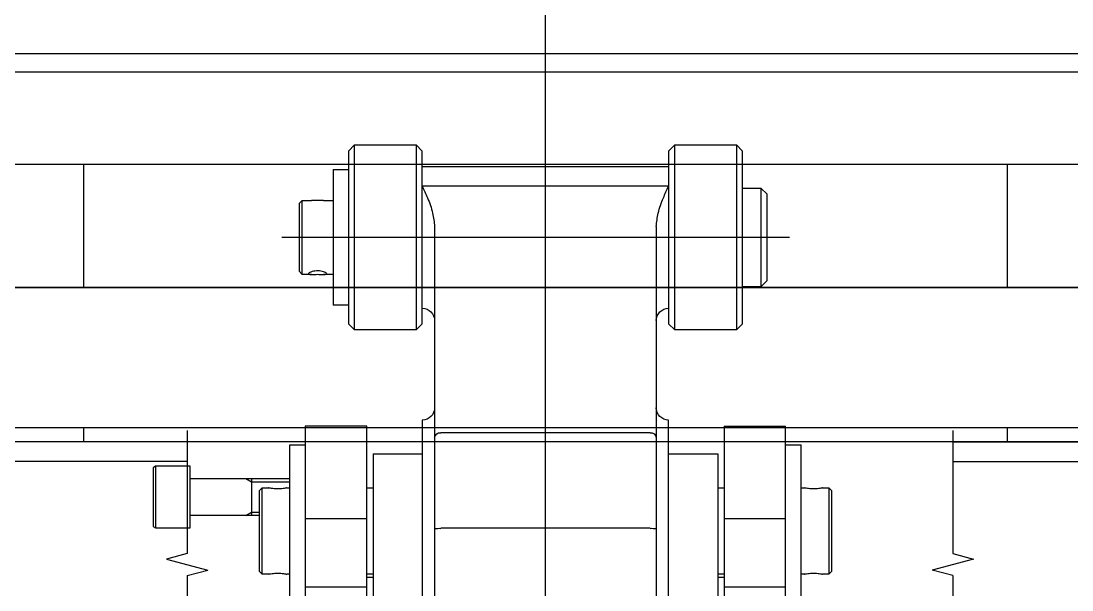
# Model space of a CAD drawing. Header units: millimetres. Extents: x 5349504 to 6791112, y -2212455 to -2153443.
# Drawn here: x 6289208.7 to 6289379.4, y -2197272.7 to -2197180.4 of the extents above; entities that cross this region are included whole.
import ezdxf

# ---------------------------------------------------------------- set-up
doc = ezdxf.new("R2010")
doc.units = ezdxf.units.MM
doc.header["$LTSCALE"] = 400
doc.linetypes.add('PHANTOM', pattern=[63.5, 31.75, -6.35, 6.35, -6.35, 6.35, -6.35])
doc.layers.get('0').update_dxf_attribs({"lineweight": 9})
doc.layers.add('EQUIP', color=8, linetype='Continuous')
doc.layers.add('GRND', color=8, linetype='Continuous')

# ---------------------------------------------------------------- blocks, each defined once
blk = doc.blocks.new('A$C5CEC6C53')
at = {"color": 6, "linetype": 'PHANTOM', "ltscale": 0.1}
for p, q in [((249.73, 50.47, 7660.68), (249.73, 30.53, 7660.68)), ((374.07, 50.47, 7660.68), (374.07, 30.53, 7660.68)), ((249.73, 30.53, 7660.68), (246.38, 29.63, 7660.68)), ((246.38, 29.63, 7660.68), (253.08, 27.84, 7660.68)), ((377.42, 29.63, 7660.68), (370.72, 27.84, 7660.68)), ((374.07, 30.53, 7660.68), (377.42, 29.63, 7660.68)), ((249.73, 26.94, 7660.68), (253.08, 27.84, 7660.68)), ((374.07, 26.94, 7660.68), (370.72, 27.84, 7660.68)), ((249.73, 26.94, 7660.68), (249.73, 7, 7660.68)), ((374.07, 26.94, 7660.68), (374.07, 7, 7660.68))]:
    blk.add_line(p, q, dxfattribs=at)
for p, q in [((249.73, 48.67), (11.9, 48.67)), ((374.07, 48.67), (526.95, 48.67))]:
    blk.add_line(p, q)
at = {"layer": 'EQUIP'}
for p, q in [((249.73, 45.47), (16.4, 45.47)), ((374.07, 45.47), (526.95, 45.47))]:
    blk.add_line(p, q, dxfattribs=at)
blk = doc.blocks.new('TOP COVER-SIDE')
for p, q in [((299.4, 2.3), (-299.4, 2.3)), ((-75, 2.3), (-75, 0)), ((75, 2.3), (75, 0)), ((-299.4, 0), (299.4, 0))]:
    blk.add_line(p, q)
blk = doc.blocks.new('CDQ2B50H-50R-CJSC1656-FRONT--SMC')
for p, q in [((-31, 191.14), (-32, 190.14)), ((-32, 162.14), (-32, 190.14)), ((-31, 191.14), (-31, 161.14)), ((-21, 191.14), (-31, 191.14)), ((-21, 161.14), (-21, 191.14)), ((-20, 190.14), (-21, 191.14)), ((-20, 190.14), (-20, 162.14)), ((21, 191.14), (20, 190.14)), ((20, 162.14), (20, 190.14)), ((21, 191.14), (21, 161.14)), ((31, 191.14), (21, 191.14)), ((31, 161.14), (31, 191.14)), ((32, 190.14), (31, 191.14)), ((32, 190.14), (32, 162.14)), ((20, 187.64), (-20, 187.64)), ((34.5, 187.14), (32, 187.14)), ((34.5, 187.14), (34.5, 165.14)), ((-20, 184.47), (20, 184.47)), ((-35, 184.14), (-36, 183.14)), ((-36, 169.14), (-36, 183.14)), ((-35, 184.14), (-35, 168.14)), ((-32, 184.14), (-35, 184.14)), ((36.03, 182.14), (34.5, 182.14)), ((39.5, 182.14), (37.97, 182.14)), ((39.5, 170.14), (39.5, 182.14)), ((40, 181.64), (39.5, 182.14)), ((40, 181.64), (40, 170.64)), ((-18, 177.89), (-18, 77.9)), ((18, 177.89), (18, 77.9)), ((-36, 169.14), (-35, 168.14)), ((34.5, 170.14), (36.03, 170.14)), ((37.98, 170.14), (39.5, 170.14)), ((39.5, 170.14), (40, 170.64)), ((-35, 168.14), (-32, 168.14)), ((32, 165.14), (34.5, 165.14)), ((-32, 162.14), (-31, 161.14)), ((-21, 161.14), (-20, 162.14)), ((20, 162.14), (21, 161.14)), ((31, 161.14), (32, 162.14)), ((-31, 161.14), (-21, 161.14)), ((21, 161.14), (31, 161.14)), ((-29, 145.5), (-39, 145.5)), ((-39, 52.5), (-39, 145.5)), ((-29, 145.5), (-29, 45.75)), ((-20, 110.5), (-20, 146.5)), ((20, 146.5), (20, 110.5)), ((29, 130.5), (29, 145.5)), ((29, 145.5), (39, 145.5)), ((39, 145.5), (39, 52.5)), ((-17, 144.43), (17, 144.43)), ((-41.5, 114.5), (-41.5, 142.5)), ((-39, 142.5), (-41.5, 142.5)), ((41.5, 142.5), (39, 142.5)), ((41.5, 114.5), (41.5, 142.5)), ((-28, 141), (-28, 116)), ((-20, 141), (-28, 141)), ((28, 141), (20, 141)), ((28, 141), (28, 116)), ((63.31, 139), (63.31, 129)), ((47.71, 137), (47.71, 131)), ((-46, 135.5), (-46.5, 135)), ((-46.5, 122), (-46.5, 135)), ((-46, 135.5), (-46, 121.5)), ((-44.98, 135.5), (-46, 135.5)), ((-41.5, 135.5), (-42.01, 135.5)), ((-28, 135.5), (-29, 135.5)), ((29, 135.5), (28, 135.5)), ((42.02, 135.5), (41.5, 135.5)), ((46, 135.5), (44.99, 135.5)), ((46, 121.5), (46, 135.5)), ((46.5, 135), (46, 135.5)), ((46.5, 135), (46.5, 122)), ((-39, 130.5), (-29, 130.5)), ((29, 45.75), (29, 130.5)), ((29, 130.5), (39, 130.5)), ((-17, 128.94), (17, 128.94)), ((-46.5, 122), (-46, 121.5)), ((-46, 121.5), (-44.99, 121.5)), ((-42.02, 121.5), (-41.5, 121.5)), ((-29, 121.5), (-28, 121.5)), ((28, 121.5), (29, 121.5)), ((41.5, 121.5), (42.01, 121.5)), ((44.98, 121.5), (46, 121.5)), ((46, 121.5), (46.5, 122)), ((-28, 121), (-29, 121)), ((29, 121), (28, 121)), ((-39, 119.38), (-29, 119.38)), ((29, 119.38), (39, 119.38))]:
    blk.add_line(p, q)
for points in [[(57.71, 139), (63.31, 139), (63.71, 138.77), (63.71, 129.23), (63.31, 129), (57.71, 129), (57.71, 139)], [(57.71, 137), (41.5, 137)], [(48.64, 137), (47.71, 136.46), (41.5, 136.46)], [(48.64, 131), (47.71, 131.54), (46.5, 131.54)], [(46.5, 131), (57.71, 131)]]:
    blk.add_lwpolyline(points)
for centre, radius, start, end in [((-20, 162.64), 2, 0, 90), ((20, 162.64), 2, 90, 180), ((-20, 148.5), 2, 270, 0), ((20, 148.5), 2, 180, 270), ((-17.12, 143.54), 0.896, 82.3765, 169.4441), ((17.12, 143.54), 0.896, 10.5559, 97.6235), ((-17.25, 116.44), 12.5, 88.8542, 93.4388), ((17.25, 116.44), 12.5, 86.5612, 91.1458)]:
    blk.add_arc(centre, radius, start, end)
for points, knots in [([(-18, 177.89), (-18.08, 178.63), (-18.25, 180.26), (-19.09, 182.46), (-19.71, 183.85), (-20, 184.47), (-20, 184.47)], [0, 0, 0, 0, 0.310906, 0.681995, 0.997559, 1, 1, 1, 1]), ([(20, 184.47), (20, 184.47), (19.71, 183.85), (19.09, 182.46), (18.25, 180.26), (18.08, 178.63), (18, 177.89)], [0, 0, 0, 0, 0.002441, 0.318005, 0.689094, 1, 1, 1, 1]), ([(36.03, 182.14), (36.12, 182.14), (36.34, 182.14), (36.79, 182.13), (37.29, 182.13), (37.71, 182.14), (37.9, 182.14), (37.97, 182.14)], [0, 0, 0, 0, 0.1662342, 0.4055736, 0.6385733, 0.8678278, 1, 1, 1, 1]), ([(37, 170.16), (37.17, 170.15), (37.5, 170.15), (37.94, 170.14), (38.28, 170.14), (38.49, 170.19), (38.52, 170.27), (38.39, 170.4), (38.11, 170.53), (37.7, 170.65), (37.21, 170.72), (36.7, 170.72), (36.23, 170.64), (35.85, 170.51), (35.58, 170.37), (35.47, 170.25), (35.54, 170.18), (35.76, 170.14), (36.12, 170.14), (36.55, 170.15), (36.86, 170.15), (37, 170.16)], [0, 0, 0, 0, 0.052538, 0.105035, 0.158575, 0.212846, 0.266011, 0.318004, 0.370481, 0.424375, 0.478512, 0.531217, 0.583073, 0.635956, 0.690152, 0.743936, 0.796268, 0.848333, 0.901652, 0.95594, 1, 1, 1, 1]), ([(-44.98, 135.5), (-44.99, 135.5), (-45.01, 135.5), (-44.88, 135.47), (-44.6, 135.42), (-44.19, 135.37), (-43.7, 135.33), (-43.19, 135.34), (-42.72, 135.38), (-42.33, 135.43), (-42.08, 135.48), (-41.98, 135.5), (-42, 135.5), (-42.01, 135.5)], [0, 0, 0, 0, 0.033489, 0.138324, 0.243921, 0.351622, 0.459593, 0.565446, 0.670127, 0.776372, 0.884496, 0.991918, 1, 1, 1, 1]), ([(42.02, 135.5), (42.01, 135.5), (41.99, 135.5), (42.12, 135.47), (42.4, 135.42), (42.81, 135.37), (43.3, 135.33), (43.81, 135.34), (44.28, 135.38), (44.67, 135.43), (44.92, 135.48), (45.02, 135.5), (45, 135.5), (44.99, 135.5)], [0, 0, 0, 0, 0.033489, 0.138324, 0.243921, 0.351622, 0.459593, 0.565446, 0.670127, 0.776372, 0.884496, 0.991918, 1, 1, 1, 1]), ([(-42.02, 121.5), (-42.01, 121.5), (-41.99, 121.5), (-42.12, 121.53), (-42.4, 121.58), (-42.81, 121.63), (-43.3, 121.67), (-43.81, 121.66), (-44.28, 121.62), (-44.67, 121.57), (-44.92, 121.52), (-45.02, 121.5), (-45, 121.5), (-44.99, 121.5)], [0, 0, 0, 0, 0.033489, 0.138324, 0.243921, 0.351622, 0.459593, 0.565446, 0.670127, 0.776372, 0.884496, 0.991918, 1, 1, 1, 1]), ([(44.98, 121.5), (44.99, 121.5), (45.01, 121.5), (44.88, 121.53), (44.6, 121.58), (44.19, 121.63), (43.7, 121.67), (43.19, 121.66), (42.72, 121.62), (42.33, 121.57), (42.08, 121.52), (41.98, 121.5), (42, 121.5), (42.01, 121.5)], [0, 0, 0, 0, 0.033489, 0.138324, 0.243921, 0.351621, 0.459593, 0.565446, 0.670127, 0.776372, 0.884496, 0.991918, 1, 1, 1, 1])]:
    blk.add_open_spline(points, degree=3, knots=knots)
at = {"layer": 'EQUIP'}
for p, q in [((-39.61, 176.14), (42.83, 176.14)), ((-75, 168), (75, 168))]:
    blk.add_line(p, q, dxfattribs=at)
blk = doc.blocks.new('A$C019F7C52')
at = {"color": 6}
blk.add_lwpolyline([(0, -400), (0, 400), (-1100, 400), (-1100, -400)], close=True, dxfattribs=at)
at = {"layer": 'EQUIP'}
for p, q in [((-20, 400), (-20, -400)), ((0, 400), (0, -400)), ((-38, 300), (-38, -300)), ((-35, 172.5), (-35, -172.5)), ((-20, 75), (0, 75)), ((-20, -75), (0, -75))]:
    blk.add_line(p, q, dxfattribs=at)
blk = doc.blocks.new('BL-EQ-SECT_1_20230313')
at = {"layer": 'EQUIP'}
blk.add_line((80526.25, 3227.6), (80526.25, 5106.59), dxfattribs=at)
at = {"layer": 'EQUIP', "rotation": 270}
blk.add_blockref('A$C019F7C52', (80526.25, 3952.6), dxfattribs=at)
at = {"layer": 'EQUIP'}
for name, p in [('CDQ2B50H-50R-CJSC1656-FRONT--SMC', (80526.25, 3784.6)), ('TOP COVER-SIDE', (80526.25, 3927.6)), ('A$C5CEC6C53', (80210.35, 3878.92))]:
    blk.add_blockref(name, p, dxfattribs=at)

msp = doc.modelspace()

# ---------------------------------------------------------------- block references
at = {"layer": 'GRND', "xscale": -1}
msp.add_blockref('BL-EQ-SECT_1_20230313', (6369820.12, -2201176.2), dxfattribs=at)

doc.saveas('drawing.dxf')
